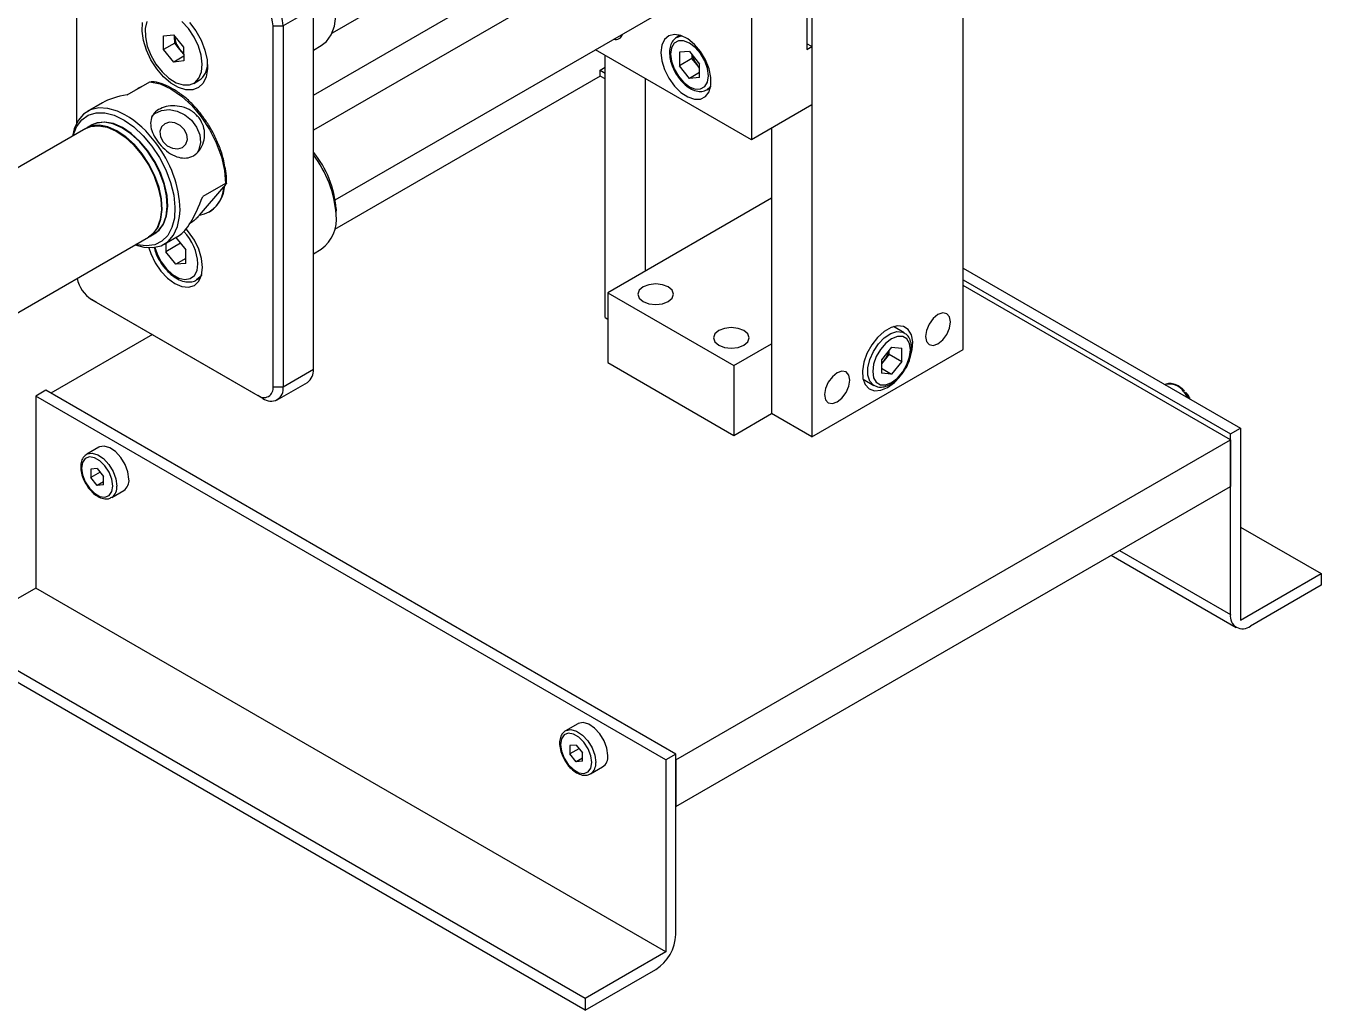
# Model space of a CAD drawing. Header units: millimetres. Extents: x 15 to 1802, y 5 to 899.
# Drawn here: x 1694.8 to 1785.7, y 729 to 798 of the extents above; entities that cross this region are included whole.
import ezdxf

# ---------------------------------------------------------------- set-up
doc = ezdxf.new("R2010")
doc.units = ezdxf.units.MM

msp = doc.modelspace()

# ---------------------------------------------------------------- linework, layer by layer
at = {"color": 7, "linetype": 'Continuous', "lineweight": 25}
for p, q in [((1760.551, 775.284), (1760.551, 842.648)), ((1749.944, 836.525), (1749.944, 769.161)), ((1745.701, 818.584), (1745.701, 790.005)), ((1749.59, 816.746), (1749.59, 796.333)), ((1738.963, 810.562), (1716.282, 797.469)), ((1714.973, 793.134), (1740.513, 807.878)), ((1698.356, 805.947), (1698.356, 791.135)), ((1737.776, 803.83), (1714.973, 790.666)), ((1716.503, 785.775), (1740.276, 799.499)), ((1714.973, 799.212), (1712.852, 797.987)), ((1714.973, 773.899), (1714.973, 799.212)), ((1712.145, 797.987), (1712.852, 797.987)), ((1712.145, 772.674), (1712.145, 797.987)), ((1712.852, 797.987), (1712.852, 772.674)), ((1704.453, 797.281), (1705.154, 797.369)), ((1704.471, 796.323), (1704.453, 797.281)), ((1705.249, 796.772), (1704.471, 796.323)), ((1705.154, 797.369), (1705.874, 796.498)), ((1705.24, 797.251), (1705.24, 797.265)), ((1705.249, 796.772), (1705.24, 797.251)), ((1705.609, 796.337), (1705.249, 796.772)), ((1740.701, 797.328), (1740.467, 797.193)), ((1749.944, 796.537), (1749.59, 796.741)), ((1705.191, 795.453), (1704.471, 796.323)), ((1705.886, 795.854), (1705.191, 795.453)), ((1705.883, 796.005), (1705.609, 796.337)), ((1705.874, 796.498), (1705.892, 795.54)), ((1714.973, 796.295), (1715.528, 796.616)), ((1745.701, 790.005), (1734.765, 796.318)), ((1735.448, 777.529), (1735.448, 795.924)), ((1741.353, 796.198), (1740.642, 796.135)), ((1740.642, 796.135), (1740.642, 795.187)), ((1741.353, 796.198), (1742.063, 795.314)), ((1741.526, 795.983), (1741.526, 795.698)), ((1749.59, 796.333), (1749.944, 796.537)), ((1749.944, 796.537), (1749.944, 792.454)), ((1705.892, 795.54), (1705.191, 795.453)), ((1735.095, 794.878), (1735.448, 795.082)), ((1735.095, 794.878), (1735.448, 794.673)), ((1735.095, 794.469), (1735.095, 794.878)), ((1741.526, 795.698), (1740.642, 795.187)), ((1741.353, 794.303), (1740.642, 795.187)), ((1741.881, 795.256), (1741.526, 795.698)), ((1742.063, 795.029), (1741.881, 795.256)), ((1742.063, 794.367), (1742.063, 795.314)), ((1701.911, 793.148), (1703.502, 794.067)), ((1706.59, 793.955), (1706.961, 794.17)), ((1735.095, 794.469), (1716.465, 783.715)), ((1735.448, 794.265), (1735.095, 794.469)), ((1738.277, 780.795), (1738.277, 794.291)), ((1742.063, 794.714), (1741.353, 794.303)), ((1742.063, 794.367), (1741.353, 794.303)), ((1702.751, 793.641), (1702.68, 793.6)), ((1742.592, 793.513), (1742.826, 793.648)), ((1742.615, 793.526), (1742.592, 793.513)), ((1700.181, 792.591), (1699.134, 791.986)), ((1749.944, 792.454), (1745.701, 790.005)), ((1699.004, 790.785), (1651.314, 763.254)), ((1699.004, 790.785), (1651.314, 763.254)), ((1699.409, 791.019), (1699.055, 790.815)), ((1699.444, 791.04), (1699.409, 791.019)), ((1747.116, 790.821), (1747.116, 770.793)), ((1706.978, 784.717), (1708.683, 786.698)), ((1708.803, 786.941), (1707.212, 786.023)), ((1708.79, 786.822), (1708.683, 786.698)), ((1747.116, 785.898), (1735.625, 779.264)), ((1707.679, 784.94), (1707.75, 784.981)), ((1716.562, 785.153), (1716.564, 785.024)), ((1716.564, 784.615), (1716.564, 785.024)), ((1706.346, 784.178), (1706.504, 784.269)), ((1706.978, 784.717), (1706.871, 784.593)), ((1655.713, 755.633), (1703.403, 783.164)), ((1655.713, 755.633), (1703.403, 783.164)), ((1703.455, 783.194), (1703.809, 783.398)), ((1703.809, 783.398), (1703.844, 783.418)), ((1704.508, 782.676), (1705.556, 783.281)), ((1705.324, 783.147), (1706.028, 782.27)), ((1705.649, 782.741), (1704.614, 782.144)), ((1704.614, 782.737), (1704.614, 782.144)), ((1706.028, 781.327), (1706.028, 782.27)), ((1714.973, 782.006), (1715.528, 782.326)), ((1705.321, 781.264), (1704.614, 782.144)), ((1706.028, 781.672), (1705.321, 781.264)), ((1706.028, 781.327), (1705.321, 781.264)), ((1760.551, 780.999), (1779.996, 769.773)), ((1706.783, 780.164), (1706.757, 780.15)), ((1706.783, 780.164), (1707.073, 780.332)), ((1760.551, 780.182), (1779.289, 769.365)), ((1779.289, 768.957), (1760.551, 779.774)), ((1699.417, 778.797), (1711.084, 772.062)), ((1699.77, 778.593), (1699.417, 778.797)), ((1711.438, 771.858), (1699.77, 778.593)), ((1735.625, 779.264), (1735.625, 774.365)), ((1735.625, 779.264), (1744.464, 774.162)), ((1735.448, 777.529), (1735.625, 777.427)), ((1756.416, 776.451), (1755.651, 776.892)), ((1703.682, 776.335), (1696.557, 772.222)), ((1744.464, 774.162), (1747.116, 775.693)), ((1749.944, 769.161), (1760.551, 775.284)), ((1755.53, 775.456), (1754.819, 774.572)), ((1755.357, 774.955), (1755.002, 774.513)), ((1755.357, 774.955), (1755.357, 775.241)), ((1755.357, 774.955), (1756.241, 774.445)), ((1755.53, 775.456), (1756.241, 775.393)), ((1756.241, 774.445), (1756.241, 775.393)), ((1735.625, 774.365), (1744.464, 769.263)), ((1744.464, 774.162), (1744.464, 769.263)), ((1754.819, 774.572), (1754.819, 773.624)), ((1755.002, 774.513), (1754.819, 774.287)), ((1756.241, 774.445), (1755.53, 773.561)), ((1712.852, 772.674), (1714.973, 773.899)), ((1753.526, 773.212), (1754.291, 772.77)), ((1754.819, 773.971), (1755.53, 773.561)), ((1755.53, 773.561), (1754.819, 773.624)), ((1696.204, 772.426), (1695.497, 772.018)), ((1740.398, 746.914), (1696.204, 772.426)), ((1712.145, 772.674), (1712.852, 772.674)), ((1712.437, 771.759), (1714.559, 772.983)), ((1739.691, 746.505), (1695.497, 772.018)), ((1695.497, 772.018), (1695.497, 758.545)), ((1711.438, 771.858), (1711.084, 772.062)), ((1744.464, 769.263), (1747.116, 770.793)), ((1749.944, 769.161), (1747.116, 770.793)), ((1779.289, 769.365), (1779.996, 769.773)), ((1779.996, 769.773), (1779.996, 756.3)), ((1740.398, 746.505), (1779.289, 768.957)), ((1779.289, 756.708), (1779.289, 769.365)), ((1779.289, 768.957), (1779.289, 765.69)), ((1699.925, 768.431), (1699.077, 767.941)), ((1699.81, 766.933), (1699.368, 766.894)), ((1699.368, 766.894), (1699.368, 766.304)), ((1699.81, 766.933), (1700.252, 766.383)), ((1700.015, 766.678), (1699.368, 766.304)), ((1699.81, 765.754), (1699.368, 766.304)), ((1700.252, 766.01), (1699.81, 765.754)), ((1700.252, 765.794), (1700.252, 766.383)), ((1700.252, 765.794), (1699.81, 765.754)), ((1700.826, 764.91), (1701.675, 765.4)), ((1740.398, 743.239), (1779.289, 765.69)), ((1779.996, 762.831), (1785.653, 759.566)), ((1770.923, 760.861), (1779.703, 755.793)), ((1779.996, 756.3), (1785.653, 759.566)), ((1785.653, 759.566), (1785.653, 758.749)), ((1695.497, 758.545), (1689.84, 755.28)), ((1739.691, 733.032), (1695.497, 758.545)), ((1785.653, 758.749), (1780.703, 755.892)), ((1734.034, 729.767), (1689.84, 755.28)), ((1734.034, 728.95), (1689.84, 754.463)), ((1733.513, 749.041), (1732.664, 748.551)), ((1733.398, 747.543), (1732.956, 747.504)), ((1732.956, 747.504), (1732.956, 746.915)), ((1733.603, 747.288), (1732.956, 746.915)), ((1733.398, 746.365), (1732.956, 746.915)), ((1733.398, 747.543), (1733.84, 746.994)), ((1733.84, 746.404), (1733.84, 746.994)), ((1740.398, 746.914), (1739.691, 746.505)), ((1740.398, 734.257), (1740.398, 746.914)), ((1733.84, 746.62), (1733.398, 746.365)), ((1733.84, 746.404), (1733.398, 746.365)), ((1734.414, 745.52), (1735.263, 746.01)), ((1739.691, 746.505), (1739.691, 733.032)), ((1740.398, 746.505), (1740.398, 743.239)), ((1739.691, 733.032), (1734.034, 729.767)), ((1734.034, 728.95), (1738.984, 731.808)), ((1734.034, 729.767), (1734.034, 728.95))]:
    msp.add_line(p, q, dxfattribs=at)
at = {"color": 8, "linetype": 'Continuous', "lineweight": 25}
msp.add_line((1771.509, 761.199), (1779.289, 756.708), dxfattribs=at)
at = {"color": 7, "linetype": 'Continuous', "lineweight": 25, "flags": 128}
for points in [[(1715.528, 796.616), (1715.886, 796.892), (1716.229, 797.363), (1716.455, 797.963), (1716.558, 798.67), (1716.533, 799.46), (1716.382, 800.304)], [(1706.282, 798.232), (1706.728, 797.636), (1707.094, 796.976), (1707.361, 796.289), (1707.514, 795.61), (1707.545, 794.977), (1707.452, 794.424), (1707.241, 793.98), (1706.922, 793.669), (1706.513, 793.509), (1706.036, 793.508), (1705.517, 793.666), (1704.984, 793.974), (1704.464, 794.416), (1703.988, 794.967), (1703.579, 795.599), (1703.26, 796.278), (1703.049, 796.965), (1702.956, 797.626), (1702.987, 798.223)], [(1703.293, 798.299), (1703.179, 797.8), (1703.19, 797.213), (1703.326, 796.576), (1703.578, 795.929), (1703.93, 795.311), (1704.36, 794.763), (1704.842, 794.319), (1705.344, 794.005), (1705.835, 793.843), (1706.285, 793.843), (1706.665, 794.003), (1706.951, 794.315), (1707.125, 794.759), (1707.177, 795.306)], [(1707.177, 795.306), (1707.102, 795.923), (1706.907, 796.57), (1706.603, 797.208), (1706.208, 797.795), (1705.749, 798.295)], [(1739.337, 796.128), (1739.403, 795.54), (1739.595, 794.919), (1739.899, 794.313), (1740.292, 793.765), (1740.745, 793.317), (1741.226, 793.002), (1741.697, 792.843), (1742.125, 792.852), (1742.476, 793.028), (1742.727, 793.359), (1742.856, 793.819), (1742.856, 794.375), (1742.727, 794.985), (1742.476, 795.605), (1742.125, 796.187), (1741.697, 796.69), (1741.226, 797.075), (1740.745, 797.314), (1740.292, 797.39), (1739.899, 797.296), (1739.595, 797.041), (1739.403, 796.641), (1739.337, 796.128)], [(1742.678, 794.485), (1742.614, 794.996), (1742.425, 795.532), (1742.132, 796.04), (1741.762, 796.47), (1741.353, 796.782), (1740.943, 796.943), (1740.573, 796.939), (1740.28, 796.77), (1740.092, 796.452), (1740.027, 796.016), (1740.092, 795.506), (1740.28, 794.97), (1740.573, 794.462), (1740.943, 794.031), (1741.353, 793.72), (1741.762, 793.558), (1742.132, 793.562), (1742.425, 793.732), (1742.614, 794.05), (1742.678, 794.485)], [(1703.502, 794.067), (1704.219, 793.915), (1704.968, 793.577), (1705.718, 793.066), (1706.44, 792.402), (1707.105, 791.611), (1707.688, 790.724), (1708.166, 789.776), (1708.519, 788.804), (1708.734, 787.847), (1708.803, 786.941)], [(1702.552, 793.518), (1702.746, 793.636), (1702.815, 793.67)], [(1702.885, 793.711), (1702.811, 793.674), (1702.751, 793.641)], [(1701.758, 791.755), (1701.241, 792.003), (1700.561, 792.199), (1699.923, 792.229), (1699.351, 792.093), (1698.862, 791.794), (1698.474, 791.343), (1698.2, 790.756), (1698.077, 790.25)], [(1703.365, 789.229), (1702.808, 789.889), (1702.203, 790.44), (1701.576, 790.86), (1700.951, 791.132), (1700.355, 791.243), (1699.811, 791.19), (1699.444, 791.04)], [(1703.365, 789.229), (1702.808, 789.889), (1702.203, 790.44), (1701.576, 790.86), (1700.951, 791.132), (1700.355, 791.243), (1699.811, 791.19), (1699.444, 791.04)], [(1703.618, 791.632), (1703.859, 791.851), (1704.317, 792.063), (1704.851, 792.119), (1705.413, 792.012), (1705.954, 791.753), (1706.425, 791.364), (1706.785, 790.88), (1707.002, 790.344), (1707.056, 789.804), (1706.942, 789.308), (1706.815, 789.074)], [(1699.004, 790.785), (1699.371, 790.936), (1699.914, 790.989), (1700.51, 790.877), (1701.135, 790.606), (1701.763, 790.186), (1702.367, 789.635), (1702.924, 788.974)], [(1702.976, 789.004), (1702.419, 789.665), (1701.814, 790.216), (1701.187, 790.636), (1700.562, 790.907), (1699.966, 791.019), (1699.422, 790.966), (1699.055, 790.815)], [(1703.33, 789.208), (1702.773, 789.869), (1702.168, 790.42), (1701.54, 790.84), (1700.916, 791.111), (1700.319, 791.223), (1699.776, 791.17), (1699.409, 791.019)], [(1704.429, 789.866), (1704.723, 789.581), (1705.084, 789.404), (1705.459, 789.363), (1705.79, 789.463), (1706.027, 789.691), (1706.134, 790.01), (1706.094, 790.373), (1705.914, 790.723), (1705.621, 791.009), (1705.259, 791.186), (1704.884, 791.227), (1704.553, 791.126), (1704.316, 790.899), (1704.209, 790.579), (1704.249, 790.217), (1704.429, 789.866)], [(1702.924, 788.974), (1703.411, 788.232), (1703.807, 787.439), (1704.097, 786.626), (1704.268, 785.828), (1704.314, 785.076), (1704.232, 784.403), (1704.026, 783.834), (1703.705, 783.394), (1703.403, 783.164)], [(1703.455, 783.194), (1703.757, 783.424), (1704.078, 783.864), (1704.284, 784.432), (1704.365, 785.106), (1704.319, 785.857), (1704.148, 786.656), (1703.859, 787.468), (1703.463, 788.262), (1702.976, 789.004)], [(1703.809, 783.398), (1704.11, 783.628), (1704.431, 784.068), (1704.637, 784.636), (1704.719, 785.31), (1704.673, 786.062), (1704.502, 786.86), (1704.212, 787.673), (1703.816, 788.466), (1703.33, 789.208)], [(1703.844, 783.418), (1704.146, 783.649), (1704.467, 784.088), (1704.672, 784.657), (1704.754, 785.331), (1704.708, 786.082), (1704.537, 786.88), (1704.248, 787.693), (1703.852, 788.487), (1703.365, 789.229)], [(1703.844, 783.418), (1704.146, 783.649), (1704.467, 784.088), (1704.672, 784.657), (1704.754, 785.331), (1704.708, 786.082), (1704.537, 786.88), (1704.248, 787.693), (1703.852, 788.487), (1703.365, 789.229)], [(1702.477, 782.629), (1703.081, 782.463), (1703.718, 782.433), (1704.291, 782.57), (1704.78, 782.868), (1705.168, 783.319), (1705.442, 783.907), (1705.592, 784.611), (1705.621, 785.073)], [(1703.43, 782.426), (1703.566, 782.016), (1703.875, 781.372), (1704.278, 780.783), (1704.747, 780.288), (1705.25, 779.921), (1705.754, 779.707), (1706.223, 779.66), (1706.625, 779.785), (1706.934, 780.071), (1707.129, 780.501), (1707.195, 781.044), (1707.129, 781.663), (1706.934, 782.317), (1706.625, 782.96), (1706.223, 783.549), (1706.052, 783.749)], [(1739.868, 778.652), (1740.139, 778.886), (1740.234, 779.162), (1740.139, 779.439), (1739.868, 779.673), (1739.462, 779.829), (1738.984, 779.884), (1738.505, 779.829), (1738.1, 779.673), (1737.829, 779.439), (1737.734, 779.162), (1737.829, 778.886), (1738.1, 778.652), (1738.505, 778.496), (1738.984, 778.441), (1739.462, 778.496), (1739.868, 778.652)], [(1758.783, 775.692), (1759.121, 775.965), (1759.408, 776.352), (1759.599, 776.794), (1759.667, 777.223), (1759.599, 777.575), (1759.408, 777.795), (1759.121, 777.851), (1758.783, 777.733), (1758.445, 777.461), (1758.158, 777.074), (1757.966, 776.632), (1757.899, 776.203), (1757.966, 775.851), (1758.158, 775.63), (1758.445, 775.575), (1758.783, 775.692)], [(1745.171, 775.591), (1745.442, 775.825), (1745.537, 776.101), (1745.442, 776.377), (1745.171, 776.611), (1744.765, 776.768), (1744.287, 776.823), (1743.809, 776.768), (1743.403, 776.611), (1743.132, 776.377), (1743.037, 776.101), (1743.132, 775.825), (1743.403, 775.591), (1743.809, 775.434), (1744.287, 775.379), (1744.765, 775.434), (1745.171, 775.591)], [(1756.838, 774.699), (1756.978, 775.256), (1757.011, 775.829), (1756.913, 776.317), (1756.691, 776.683), (1756.363, 776.899), (1755.952, 776.951), (1755.488, 776.833), (1755.007, 776.555), (1754.543, 776.138), (1754.132, 775.611), (1753.803, 775.015), (1753.582, 774.394), (1753.484, 773.793), (1753.516, 773.257), (1753.678, 772.827), (1753.955, 772.533), (1754.329, 772.397), (1754.77, 772.431), (1755.247, 772.63), (1755.247, 772.63)], [(1756.856, 775.274), (1756.791, 775.71), (1756.603, 776.028), (1756.309, 776.197), (1755.94, 776.201), (1755.53, 776.04), (1755.12, 775.728), (1754.751, 775.297), (1754.457, 774.789), (1754.269, 774.254), (1754.204, 773.743), (1754.269, 773.307), (1754.457, 772.989), (1754.751, 772.82), (1755.12, 772.816), (1755.53, 772.977), (1755.94, 773.289), (1756.309, 773.72), (1756.603, 774.228), (1756.791, 774.763), (1756.856, 775.274)], [(1751.712, 771.61), (1752.05, 771.883), (1752.337, 772.27), (1752.528, 772.712), (1752.596, 773.141), (1752.528, 773.493), (1752.337, 773.713), (1752.05, 773.769), (1751.712, 773.651), (1751.373, 773.378), (1751.087, 772.992), (1750.895, 772.55), (1750.828, 772.121), (1750.895, 771.769), (1751.087, 771.548), (1751.373, 771.493), (1751.712, 771.61)], [(1755.247, 772.63), (1755.724, 772.981), (1756.057, 773.325)], [(1700.906, 765.711), (1700.84, 766.182), (1700.65, 766.673), (1700.358, 767.123), (1700, 767.48), (1699.62, 767.7), (1699.262, 767.756), (1698.97, 767.642), (1698.78, 767.371), (1698.714, 766.976), (1698.78, 766.505), (1698.97, 766.015), (1699.262, 765.564), (1699.62, 765.207), (1700, 764.987), (1700.358, 764.931), (1700.65, 765.046), (1700.84, 765.316), (1700.906, 765.711)], [(1702.037, 766.201), (1701.97, 766.704), (1701.777, 767.229), (1701.477, 767.721), (1701.104, 768.125), (1700.698, 768.398), (1700.303, 768.511), (1699.962, 768.45), (1699.925, 768.431)], [(1735.625, 746.811), (1735.558, 747.314), (1735.364, 747.84), (1735.064, 748.331), (1734.691, 748.735), (1734.285, 749.009), (1733.891, 749.121), (1733.549, 749.061), (1733.513, 749.041)], [(1734.494, 746.321), (1734.428, 746.792), (1734.237, 747.283), (1733.946, 747.734), (1733.588, 748.091), (1733.207, 748.31), (1732.85, 748.367), (1732.558, 748.252), (1732.368, 747.982), (1732.302, 747.587), (1732.368, 747.116), (1732.558, 746.625), (1732.85, 746.174), (1733.207, 745.818), (1733.588, 745.598), (1733.946, 745.542), (1734.237, 745.656), (1734.428, 745.927), (1734.494, 746.321)]]:
    msp.add_lwpolyline(points, dxfattribs=at)
at = {"color": 8, "linetype": 'Continuous', "lineweight": 25, "flags": 128}
for points in [[(1740.451, 797.184), (1740.778, 797.289), (1740.809, 797.291)], [(1742.848, 793.759), (1742.771, 793.659), (1742.615, 793.526)], [(1698.13, 790.281), (1698.135, 790.302), (1698.37, 790.914), (1698.724, 791.393), (1699.183, 791.721), (1699.73, 791.887), (1700.347, 791.885), (1701.011, 791.715), (1701.698, 791.382), (1702.383, 790.899), (1703.041, 790.284), (1703.649, 789.558)], [(1703.649, 789.558), (1704.184, 788.748), (1704.627, 787.883), (1704.963, 786.995), (1705.178, 786.115), (1705.266, 785.275), (1705.223, 784.506), (1705.051, 783.835), (1704.755, 783.287), (1704.347, 782.881), (1703.842, 782.633), (1703.257, 782.55), (1702.613, 782.637), (1702.53, 782.66)], [(1703.856, 782.449), (1704.012, 781.991), (1704.302, 781.437), (1704.675, 780.946), (1705.1, 780.557), (1705.542, 780.301), (1705.967, 780.2), (1706.34, 780.261), (1706.63, 780.48), (1706.814, 780.839), (1706.877, 781.309)], [(1707.142, 780.555), (1707.044, 780.397), (1706.783, 780.164)], [(1754.287, 772.773), (1754.252, 772.794), (1754, 773.076), (1753.867, 773.494), (1753.867, 774.011), (1754, 774.582), (1754.252, 775.155), (1754.602, 775.68), (1755.019, 776.109), (1755.466, 776.406), (1755.902, 776.543), (1756.29, 776.508), (1756.43, 776.443)], [(1776.369, 771.867), (1776.359, 771.883), (1776.014, 772.331)], [(1699.079, 767.943), (1699.113, 767.961), (1699.454, 768.021), (1699.849, 767.908), (1700.255, 767.635), (1700.628, 767.231), (1700.928, 766.739), (1701.122, 766.214), (1701.189, 765.711)], [(1732.667, 748.553), (1732.701, 748.571), (1733.042, 748.631), (1733.437, 748.519), (1733.843, 748.246), (1734.216, 747.841), (1734.516, 747.35), (1734.709, 746.824), (1734.776, 746.321)]]:
    msp.add_lwpolyline(points, dxfattribs=at)
at = {"color": 7, "linetype": 'Continuous', "lineweight": 25}
for centre, radius, start, end in [((1709.781, 797.848), 3.074, 2.60537, 57.39469), ((1709.842, 797.882), 2.305, 2.60548, 57.39443), ((1706.797, 797.348), 1.56, 183.55966, 220.4102), ((1736.18, 797.514), 0.486, 252.48241, 347.51233), ((1706.649, 797.178), 1.337, 218.96801, 235.00117), ((1743.165, 796.296), 1.652, 191.89478, 219.02359), ((1706.218, 795.268), 1.326, 304.08459, 1.69293), ((1743.019, 796.162), 1.455, 218.54233, 228.92955), ((1709.648, 784.69), 6.93, 3.83271, 39.78415), ((1708.835, 784.219), 7.746, 3.99791, 37.58592), ((1706.658, 786.717), 2.026, 279.10843, 359.46586), ((1706.395, 786.923), 2.368, 304.90381, 356.7018), ((1714.023, 784.402), 2.564, 305.94972, 8.01689), ((1700.672, 780.755), 2.325, 191.93031, 237.32812), ((1753.74, 775.543), 1.629, 320.77778, 348.30404), ((1753.864, 775.419), 1.454, 311.06673, 321.4614), ((1713.993, 773.791), 0.986, 305.01432, 6.29762), ((1711.498, 772.57), 0.655, 230.79651, 9.214), ((1711.99, 772.535), 0.873, 230.7967, 9.21387), ((1701.202, 766.096), 0.842, 304.16583, 7.14641), ((1780.151, 756.569), 0.873, 170.78603, 309.20322), ((1734.79, 746.706), 0.842, 304.16636, 7.14627), ((1737.328, 734.397), 3.074, 302.60548, 357.39452)]:
    msp.add_arc(centre, radius, start, end, dxfattribs=at)
at = {"color": 8, "linetype": 'Continuous', "lineweight": 25}
for centre, radius, start, end in [((1698.243, 785.742), 6.965, 35.36795, 59.69066), ((1697.656, 784.853), 7.968, 1.58103, 38.13966), ((1703.43, 781.13), 3.451, 2.97387, 44.64072), ((1775.022, 771.675), 1.189, 33.48401, 105.08574), ((1700.349, 765.607), 0.846, 305.16966, 7.04259), ((1733.937, 746.218), 0.846, 305.16923, 7.04302)]:
    msp.add_arc(centre, radius, start, end, dxfattribs=at)
at = {"color": 7, "linetype": 'Continuous', "lineweight": 25}
for major_axis, ratio, start_param, end_param in [((7.254, -1.499), 0.389187, 2.350163, 2.729403), ((1.423, 6.888), 0.24274, 3.354386, 4.132418)]:
    msp.add_ellipse((1706.594, 790.086), major_axis=major_axis, ratio=ratio, start_param=start_param, end_param=end_param, dxfattribs=at)
for points, knots in [([(1740.449, 797.178), (1740.355, 797.106), (1740.163, 796.958), (1739.999, 796.596), (1739.934, 796.159), (1739.984, 795.653), (1740.148, 795.116), (1740.412, 794.594), (1740.756, 794.126), (1741.159, 793.747), (1741.596, 793.483), (1742.02, 793.375), (1742.377, 793.393), (1742.543, 793.503), (1742.608, 793.546)], [0, 0, 0, 0, 0.076985, 0.157709, 0.242109, 0.330505, 0.419838, 0.508958, 0.598142, 0.687791, 0.778422, 0.870291, 0.949218, 1, 1, 1, 1]), ([(1707.122, 791.749), (1707.091, 791.793), (1706.884, 792.086), (1706.441, 792.556), (1705.809, 793.129), (1705.145, 793.583), (1704.475, 793.9), (1703.941, 794.064), (1703.646, 794.073), (1703.562, 794.075)], [0, 0, 0, 0, 0.031408, 0.20986, 0.388619, 0.567825, 0.747545, 0.927529, 1, 1, 1, 1]), ([(1706.964, 791.529), (1707.076, 791.341), (1707.301, 790.966), (1707.375, 790.309), (1707.251, 789.67), (1706.926, 789.129), (1706.461, 788.789), (1705.934, 788.681), (1705.378, 788.785), (1704.81, 789.088), (1704.286, 789.553), (1703.875, 790.098), (1703.615, 790.65), (1703.524, 791.181), (1703.634, 791.665), (1703.969, 792.056), (1704.483, 792.308), (1705.102, 792.408), (1705.771, 792.338), (1706.457, 792.07), (1706.792, 791.713), (1706.964, 791.529)], [0, 0, 0, 0, 0.0511374, 0.1021978, 0.155285, 0.2104425, 0.2632445, 0.3127854, 0.3633122, 0.4173563, 0.4722522, 0.5241348, 0.5739641, 0.6252984, 0.6797075, 0.7343653, 0.7854003, 0.8348024, 0.8868733, 0.9418811, 1, 1, 1, 1]), ([(1708.716, 788.376), (1708.699, 788.471), (1708.63, 788.841), (1708.4, 789.508), (1708.032, 790.342), (1707.603, 791.105), (1707.271, 791.548), (1707.122, 791.749)], [0, 0, 0, 0, 0.082881, 0.322969, 0.562783, 0.802476, 1, 1, 1, 1]), ([(1708.872, 786.949), (1708.874, 786.979), (1708.889, 787.258), (1708.856, 787.734), (1708.756, 788.194), (1708.716, 788.376)], [0, 0, 0, 0, 0.069528, 0.631683, 1, 1, 1, 1]), ([(1708.803, 786.941), (1708.812, 786.946), (1708.832, 786.957), (1708.857, 786.966), (1708.877, 786.964), (1708.875, 786.933), (1708.838, 786.879), (1708.8, 786.834), (1708.79, 786.822)], [0, 0, 0, 0, 0.067596, 0.146388, 0.273002, 0.482343, 0.866964, 1, 1, 1, 1]), ([(1706.871, 784.593), (1706.836, 784.553), (1706.783, 784.494), (1706.685, 784.405), (1706.616, 784.347), (1706.558, 784.304), (1706.524, 784.281), (1706.507, 784.271), (1706.504, 784.269)], [0, 0, 0, 0, 0.413348, 0.616138, 0.78648, 0.884592, 0.97836, 1, 1, 1, 1]), ([(1703.791, 782.486), (1703.83, 782.343), (1703.923, 782.007), (1704.189, 781.489), (1704.55, 780.973), (1704.976, 780.54), (1705.44, 780.217), (1705.908, 780.034), (1706.338, 780.012), (1706.627, 780.058), (1706.739, 780.145), (1706.748, 780.153)], [0, 0, 0, 0, 0.097043, 0.227726, 0.358439, 0.489699, 0.62214, 0.756282, 0.875069, 0.988905, 1, 1, 1, 1]), ([(1756.929, 775.376), (1756.926, 775.463), (1756.916, 775.716), (1756.802, 776.057), (1756.621, 776.33), (1756.468, 776.402), (1756.423, 776.423)], [0, 0, 0, 0, 0.191811, 0.557264, 0.871672, 1, 1, 1, 1]), ([(1756.405, 773.799), (1756.452, 773.867), (1756.609, 774.092), (1756.789, 774.53), (1756.913, 774.999), (1756.925, 775.271), (1756.929, 775.376)], [0, 0, 0, 0, 0.1394784, 0.4668111, 0.7957765, 1, 1, 1, 1]), ([(1754.287, 772.775), (1754.399, 772.726), (1754.624, 772.626), (1755.022, 772.659), (1755.433, 772.815), (1755.845, 773.107), (1756.184, 773.447), (1756.346, 773.705), (1756.405, 773.799)], [0, 0, 0, 0, 0.1678722, 0.3384331, 0.5163769, 0.7030054, 0.8918925, 1, 1, 1, 1]), ([(1776.061, 772.391), (1776.013, 772.437), (1775.846, 772.602), (1775.526, 772.806), (1775.146, 772.912), (1774.85, 772.904), (1774.73, 772.817), (1774.698, 772.795)], [0, 0, 0, 0, 0.110843, 0.388377, 0.670726, 0.913457, 1, 1, 1, 1]), ([(1776.467, 771.849), (1776.407, 771.953), (1776.313, 772.115), (1776.193, 772.248), (1776.151, 772.295)], [0, 0, 0, 0, 0.645367, 1, 1, 1, 1]), ([(1699.088, 767.931), (1699.012, 767.883), (1698.841, 767.775), (1698.695, 767.466), (1698.636, 767.07), (1698.694, 766.609), (1698.843, 766.153), (1699.007, 765.886), (1699.079, 765.77)], [0, 0, 0, 0, 0.136229, 0.305696, 0.481813, 0.66721, 0.854585, 1, 1, 1, 1]), ([(1699.079, 765.77), (1699.098, 765.735), (1699.201, 765.547), (1699.467, 765.263), (1699.846, 764.964), (1700.233, 764.813), (1700.579, 764.793), (1700.755, 764.885), (1700.833, 764.926)], [0, 0, 0, 0, 0.045695, 0.251598, 0.459118, 0.669687, 0.854735, 1, 1, 1, 1]), ([(1732.675, 748.542), (1732.599, 748.493), (1732.429, 748.385), (1732.282, 748.076), (1732.223, 747.68), (1732.282, 747.219), (1732.43, 746.763), (1732.595, 746.496), (1732.666, 746.38)], [0, 0, 0, 0, 0.1362287, 0.3056961, 0.4818129, 0.6672095, 0.8545841, 1, 1, 1, 1]), ([(1732.666, 746.38), (1732.685, 746.346), (1732.789, 746.158), (1733.054, 745.873), (1733.434, 745.574), (1733.82, 745.423), (1734.167, 745.403), (1734.343, 745.496), (1734.42, 745.537)], [0, 0, 0, 0, 0.045695, 0.251598, 0.459119, 0.669686, 0.854735, 1, 1, 1, 1])]:
    msp.add_open_spline(points, degree=3, knots=knots, dxfattribs=at)

doc.saveas('drawing.dxf')
